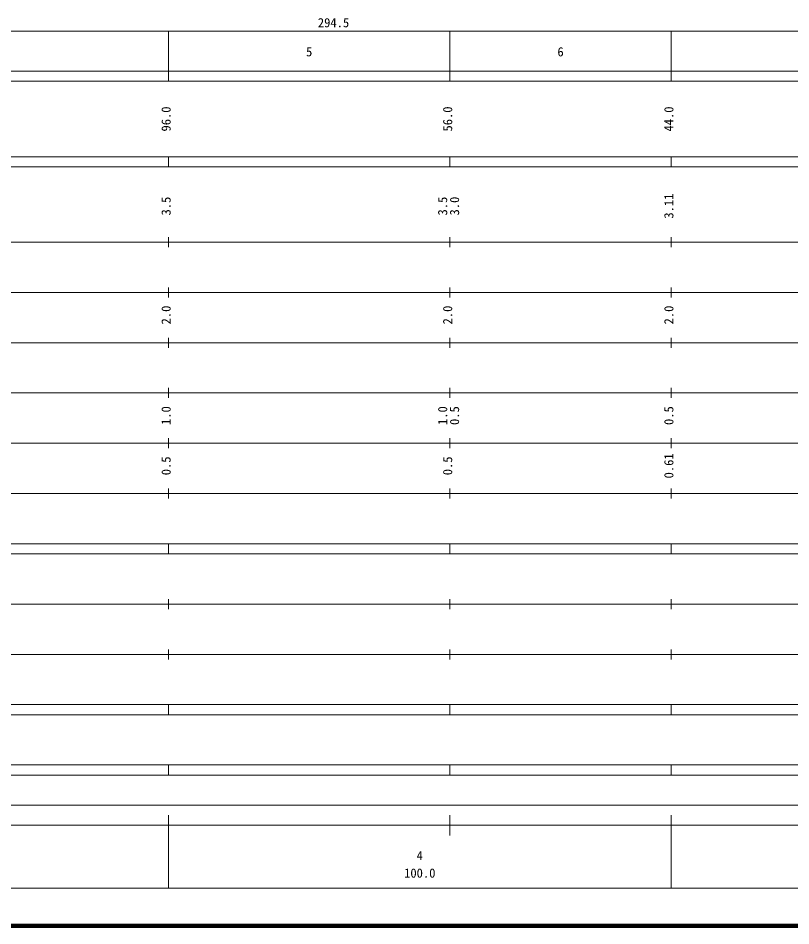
# Model space of a CAD drawing. Units: millimetres on the paper, enlarged 1000 times. Extents: x 40000 to 680000, y 20000 to 380000.
# Drawn here: x 305110 to 458810, y 20000 to 200558 of the extents above; entities that cross this region are included whole.
import ezdxf
from ezdxf.enums import TextEntityAlignment as Align

# ---------------------------------------------------------------- set-up
doc = ezdxf.new("R2010")
doc.units = ezdxf.units.MM
doc.header["$LTSCALE"] = 1000
doc.layers.add('M-TTL', color=2, linetype='Continuous', lineweight=140)
doc.layers.add('M-TTL-BAND', color=7, linetype='Continuous', lineweight=13)
doc.styles.add('ＭＳ ゴシック', font='')
doc.styles.get('ＭＳ ゴシック').set_extended_font_data('MS Gothic')

msp = doc.modelspace()

# ---------------------------------------------------------------- linework, layer by layer
at = {"layer": 'M-TTL'}
msp.add_line((40000, 20000), (680000, 20000), dxfattribs=at)
at = {"layer": 'M-TTL-BAND'}
for p, q in [((68000, 198000), (579000, 198000)), ((335000, 188000), (335000, 198000)), ((391000, 188000), (391000, 198000)), ((435000, 188000), (435000, 198000)), ((40000, 190000), (579000, 190000)), ((40000, 188000), (579000, 188000)), ((40000, 173000), (579000, 173000)), ((335000, 171000), (335000, 173000)), ((391000, 171000), (391000, 173000)), ((435000, 171000), (435000, 173000)), ((40000, 171000), (579000, 171000)), ((40000, 156000), (579000, 156000)), ((335000, 155000), (335000, 157000)), ((391000, 155000), (391000, 157000)), ((435000, 155000), (435000, 157000)), ((335000, 145000), (335000, 147000)), ((391000, 145000), (391000, 147000)), ((435000, 145000), (435000, 147000)), ((46000, 146000), (579000, 146000)), ((52000, 136000), (579000, 136000)), ((335000, 135000), (335000, 137000)), ((391000, 135000), (391000, 137000)), ((435000, 135000), (435000, 137000)), ((335000, 125000), (335000, 127000)), ((391000, 125000), (391000, 127000)), ((435000, 125000), (435000, 127000)), ((46000, 126000), (579000, 126000)), ((52000, 116000), (579000, 116000)), ((335000, 115000), (335000, 117000)), ((391000, 115000), (391000, 117000)), ((435000, 115000), (435000, 117000)), ((335000, 105000), (335000, 107000)), ((391000, 105000), (391000, 107000)), ((435000, 105000), (435000, 107000)), ((46000, 106000), (579000, 106000)), ((40000, 96000), (579000, 96000)), ((335000, 94000), (335000, 96000)), ((391000, 94000), (391000, 96000)), ((435000, 94000), (435000, 96000)), ((40000, 94000), (579000, 94000)), ((335000, 83000), (335000, 85000)), ((391000, 83000), (391000, 85000)), ((435000, 83000), (435000, 85000)), ((49000, 84000), (579000, 84000)), ((335000, 73000), (335000, 75000)), ((391000, 73000), (391000, 75000)), ((435000, 73000), (435000, 75000)), ((40000, 74000), (579000, 74000)), ((40000, 64000), (579000, 64000)), ((335000, 62000), (335000, 64000)), ((391000, 62000), (391000, 64000)), ((435000, 62000), (435000, 64000)), ((40000, 62000), (579000, 62000)), ((40000, 52000), (579000, 52000)), ((335000, 50000), (335000, 52000)), ((391000, 50000), (391000, 52000)), ((435000, 50000), (435000, 52000)), ((40000, 50000), (579000, 50000)), ((237146, 44000), (565576, 44000)), ((335000, 27500), (335000, 42000)), ((391000, 38000), (391000, 42000)), ((435000, 27500), (435000, 42000)), ((40000, 40000), (579000, 40000)), ((68000, 27500), (579000, 27500))]:
    msp.add_line(p, q, dxfattribs=at)

# ---------------------------------------------------------------- texts
at = {"layer": 'M-TTL-BAND', "style": 'ＭＳ ゴシック'}
for s, p in [('294.5', (367844, 198195)), ('5', (363000, 192405)), ('6', (413000, 192405)), ('4', (385000, 32523)), ('100.0', (385000, 29033))]:
    msp.add_text(s, height=1833, dxfattribs=at).set_placement(p, align=Align.BOTTOM_CENTER)
for s, p in [('96.0', (336000, 180500)), ('56.0', (392000, 180500)), ('44.0', (436000, 180500)), ('3.5', (336000, 163174)), ('3.5', (391000, 163174)), ('3.0', (393370, 163174)), ('3.11', (436000, 163174)), ('2.0', (336000, 141500)), ('2.0', (392000, 141500)), ('2.0', (436000, 141500)), ('1.0', (336000, 121500)), ('1.0', (391000, 121500)), ('0.5', (393370, 121500)), ('0.5', (436000, 121500)), ('0.61', (436000, 111500)), ('0.5', (336000, 111500)), ('0.5', (392000, 111500))]:
    msp.add_text(s, height=1833, rotation=90, dxfattribs=at).set_placement(p, align=Align.BOTTOM_CENTER)

doc.saveas('drawing.dxf')
